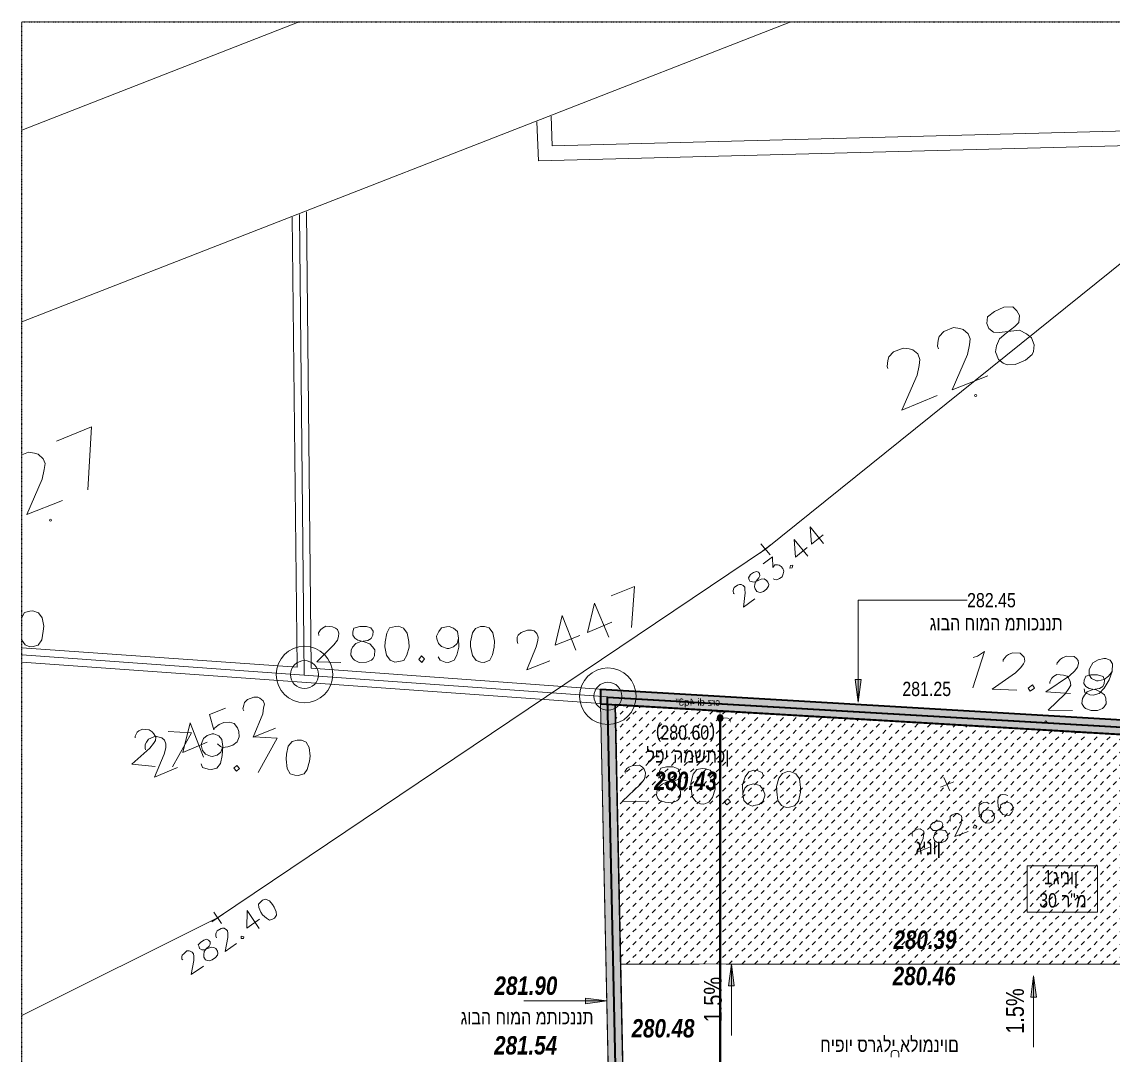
# Model space of a CAD drawing. Header units: centimetres. Extents: x 14435 to 32127, y -4289 to 2500.
# Drawn here: x 24792 to 26322, y -91 to 1358 of the extents above; entities that cross this region are included whole.
import ezdxf
from ezdxf.lldxf.tags import DXFTag

# ---------------------------------------------------------------- set-up
doc = ezdxf.new("R2010")
doc.units = ezdxf.units.CM
doc.linetypes.add('Dash', pattern=[0.6350000000000002, 0.3175000000000001, -0.3175000000000001])
for name, color, linetype, lineweight in [('A-DETL', 7, 'Continuous', 5), ('A-FLOR', 7, 'Continuous', 13), ('A-FLOR-PATT', 7, 'Continuous', 13), ('A-WALL', 7, 'Continuous', 13), ('A-WALL-PATT', 7, 'Continuous', 35), ('G-ANNO-DIMS', 7, 'Continuous', 5), ('G-ANNO-TEXT', 7, 'Continuous', 5), ('P-SANR-FIXT', 7, 'Continuous', 5), ('PDF_0', 7, 'Continuous', 5), ('PDF_FRAMEM_FRAME', 7, 'Continuous', 5)]:
    doc.layers.add(name, color=color, linetype=linetype, lineweight=lineweight)
for name, color, linetype in [('cold water', 150, 'Continuous'), ('num of plumbing', 250, 'Continuous'), ('text', 250, 'Continuous'), ('ברז גן', 5, 'Continuous')]:
    doc.layers.add(name, color=color, linetype=linetype)
for name, color, linetype, lineweight, true_color in [('PDF_0-Buildline', 4, 'Continuous', 5, 0x00ffff), ('PDF_0-GDR', 3, 'Continuous', 5, 0x00ff00), ('PDF__THUM_SHIVUK', 30, 'Continuous', 5, 0xff7f00), ('PDF_C1603_0', 3, 'Continuous', 5, 0x00ff00), ('PDF_C1609_0', 251, 'Continuous', 5, 0x656565), ('PDF_C1610_0', 251, 'Continuous', 5, 0x656565), ('PDF_C1660_0_1', 3, 'Continuous', 5, 0x00ff00), ('PDF_FRAMEM_MVIEW', 6, 'Continuous', 5, 0xff00ff), ('PDF_L-00-ktse migrash', 1, 'Continuous', 5, 0xff0000), ('PDF_M1502', 251, 'Continuous', 5, 0x656565), ('PDF_M1510', 251, 'Continuous', 5, 0x656565), ('מפת מדידה_dwg', 8, 'Continuous', 5, 0x767676)]:
    doc.layers.add(name, color=color, linetype=linetype, lineweight=lineweight, true_color=true_color)
doc.styles.add('Arial_10', font='arial.ttf', dxfattribs={"width": 0.8, "height": 20})
doc.styles.add('Arial_13', font='arial.ttf', dxfattribs={"width": 0.8, "height": 24.99999999999998})
doc.styles.add('Arial_B_I', font='arialbi.ttf', dxfattribs={"width": 0.8, "height": 25.79365079365078})
doc.styles.add('SIVAN_M', font='SIVAN_M.shx', dxfattribs={"height": 0.4})
tags = doc.linetypes.add('WATER', pattern='A,7.5,-1.155095999999999,["Water",Standard,S=1.5,R=0,X=0,Y=-0.35773],-8.414339,7.5', length=24.569435).pattern_tags.tags
tags[6] = DXFTag(74, 10)

# ---------------------------------------------------------------- blocks, each defined once
blk = doc.blocks.new('חיבור תחתון למרזב - חיבור תחתון למרזב-V165-קרקע פיתוח')
at = {"layer": 'P-SANR-FIXT'}
for p, q in [((-4.999999999992799, 5.499999999997016), (-9.999999999998593, 5.499999999997016)), ((-9.999999999998593, -5.500000000003947), (-4.999999999992799, -5.500000000003947))]:
    blk.add_line(p, q, dxfattribs=at)
blk.add_ellipse((-10.00000000000003, 0), major_axis=(0, 5.5), ratio=0.780868809443026, start_param=0, end_param=3.141592653589778, dxfattribs=at)
blk = doc.blocks.new('מפת מדידה_dwg-896485-קרקע פיתוח')
at = {"layer": 'PDF_0', "color": 253, "lineweight": 13, "true_color": 0xaaaaaa}
blk.add_line((30975.0568268233, 26934.90902751626), (30557.86317024228, 26934.90902751626), dxfattribs=at)
at = {"layer": 'PDF_0-Buildline', "color": 131, "lineweight": 13, "true_color": 0xaaffff, "flags": 128}
for points in [[(31234.87541207274, 26683.06694751626), (31216.88669207274, 26631.21710751626), (32116.32269207274, 26306.36198751626), (32170.78256464413, 26467.92627614472)], [(31256.03861207275, 26683.06694751627), (31242.28253207275, 26643.91502751627), (32103.62477207274, 26332.81598751626), (32151.8444721255, 26475.32242249363)]]:
    blk.add_lwpolyline(points, dxfattribs=at)
at = {"layer": 'PDF_0-GDR', "color": 81, "lineweight": 13, "true_color": 0xaaffaa, "flags": 128}
for points in [[(30293.75169110624, 26258.6423081795), (30643.36397207275, 26092.61366751626), (30866.63573207275, 26683.06694751626)], [(30887.79893207274, 26683.06694751627), (30661.35269207274, 26084.14838751627), (31038.05765207274, 25904.26118751626), (32143.83485207275, 25396.34438751626), (32450.85329306777, 26358.54651187181)], [(30286.35681858458, 26239.70747734027), (31021.12709207274, 25890.50510751626), (30267.71717207274, 23835.55838751626)], [(32374.51373207275, 23011.25174751626), (32997.76997207275, 25122.28094751626), (32147.00933207275, 25373.06486751627), (31040.17397207275, 25882.03982751627), (30300.52013207276, 23866.24502751626)]]:
    blk.add_lwpolyline(points, dxfattribs=at)
at = {"layer": 'PDF__THUM_SHIVUK', "color": 41, "true_color": 0xffd4aa, "flags": 128}
blk.add_lwpolyline([(31033.82501207275, 25895.26682751626), (32150.71289207275, 25382.05922751626), (33009.93881207275, 25128.62990751627), (32343.82709207275, 22871.04554751627), (31923.73757207275, 23045.64194751627), (31504.70621207275, 23223.94190751626), (31087.79117207275, 23405.94542751627), (30672.46337207275, 23591.65250751626), (30259.25189207276, 23781.59222751627)], dxfattribs=at)
at = {"layer": 'PDF_C1603_0', "color": 81, "lineweight": 13, "true_color": 0xaaffaa, "flags": 128}
for points in [[(30392.14696670398, 26510.58686751627), (30402.10349207274, 26510.58686751626), (30409.51061207274, 26506.35422751626), (30413.74325207274, 26503.17974751626), (30417.97589207274, 26494.71446751626), (30417.97589207274, 26487.30734751626), (30413.74325207274, 26479.90022751626), (30406.33613207274, 26468.26046751626), (30368.24237207275, 26430.16670751626), (30422.20853207274, 26430.16670751626)], [(30444.42989207275, 26510.58686751627), (30497.33789207275, 26511.64502751627), (30460.30229207275, 26431.22486751627)], [(31567.13765207276, 26181.49910751626), (31567.13765207276, 26184.67358751626), (31571.37029207275, 26192.08070751626), (31574.54477207275, 26196.31334751627), (31583.01005207276, 26200.54598751627), (31597.82429207275, 26200.54598751627), (31605.23141207275, 26196.31334751627), (31609.46405207275, 26193.13886751627), (31613.69669207275, 26185.73174751627), (31613.69669207275, 26177.26646751627), (31609.46405207275, 26169.85934751626), (31602.05693207275, 26158.21958751626), (31563.96317207275, 26120.12582751626), (31617.92933207276, 26121.18398751627)], [(31643.32517207275, 26181.49910751626), (31643.32517207275, 26185.73174751627), (31647.55781207276, 26193.13886751627), (31650.73229207275, 26197.37150751626), (31659.19757207275, 26201.60414751626), (31674.01181207275, 26201.60414751626), (31681.41893207276, 26197.37150751626), (31685.65157207275, 26194.19702751627), (31689.88421207275, 26185.73174751627), (31689.88421207275, 26178.32462751627), (31685.65157207275, 26170.91750751626), (31678.24445207275, 26159.27774751626), (31640.15069207275, 26121.18398751627), (31694.11685207275, 26121.18398751627)]]:
    blk.add_lwpolyline(points, dxfattribs=at)
blk.add_lwpolyline([(31735.38509207275, 26201.60414751626), (31723.74533207275, 26198.42966751626), (31719.51269207275, 26189.96438751626), (31719.51269207275, 26182.55726751627), (31723.74533207275, 26175.15014751627), (31731.15245207275, 26171.97566751626), (31747.02485207275, 26167.74302751627), (31758.66461207275, 26164.56854751627), (31766.07173207275, 26156.10326751626), (31770.30437207275, 26148.69614751627), (31770.30437207275, 26138.11454751627), (31766.07173207275, 26129.64926751626), (31762.89725207275, 26126.47478751627), (31751.25749207275, 26122.24214751627), (31735.38509207275, 26122.24214751627), (31724.80349207275, 26125.41662751627), (31720.57085207275, 26129.64926751626), (31716.33821207275, 26137.05638751627), (31716.33821207275, 26148.69614751627), (31720.57085207275, 26156.10326751626), (31727.97797207276, 26163.51038751627), (31739.61773207276, 26167.74302751627), (31754.43197207276, 26171.97566751626), (31761.83909207276, 26175.15014751627), (31766.07173207275, 26183.61542751627), (31765.01357207276, 26191.02254751627), (31761.83909207276, 26198.42966751626), (31750.19933207275, 26202.66230751627)], close=True, dxfattribs=at)
at = {"layer": 'PDF_C1603_0', "color": 253, "lineweight": 13, "true_color": 0xaaaaaa}
for centre, radius in [((30396.28361592492, 26410.59075145547), 1.587239007327298), ((31668.19193593186, 26101.60803146041), 1.587239000342378)]:
    blk.add_circle(centre, radius, dxfattribs=at)
at = {"layer": 'PDF_C1609_0', "color": 9, "lineweight": 13, "true_color": 0xcbcbcb, "flags": 128}
for points in [[(31531.16021207276, 25760.35142751627), (31537.50917207275, 25760.35142751627), (31549.14893207276, 25762.46774751627), (31515.28781207275, 25721.19950751627)], [(31568.19581207275, 25740.24638751627), (31569.25397207275, 25742.36270751627), (31575.60293207275, 25745.53718751626), (31578.77741207275, 25746.59534751627), (31585.12637207276, 25746.59534751627), (31594.64981207275, 25742.36270751627), (31596.76613207275, 25738.13006751627), (31597.82429207275, 25734.95558751626), (31596.76613207275, 25729.66478751626), (31593.59165207275, 25726.49030751627), (31588.30085207275, 25723.31582751627), (31578.77741207275, 25719.08318751626), (31539.62549207275, 25709.55974751627), (31571.37029207275, 25695.80366751627)], [(31636.97621207275, 25708.50158751626), (31638.03437207275, 25710.61790751627), (31644.38333207276, 25713.79238751626), (31647.55781207276, 25714.85054751626), (31653.90677207275, 25714.85054751626), (31663.43021207275, 25710.61790751627), (31665.54653207275, 25706.38526751626), (31666.60469207275, 25703.21078751626), (31665.54653207275, 25698.97814751626), (31662.37205207275, 25694.74550751627), (31657.08125207275, 25691.57102751626), (31647.55781207276, 25687.33838751627), (31608.40589207276, 25678.87310751626), (31640.15069207275, 25664.05886751627)], [(31705.75661207275, 25671.46598751627), (31698.34949207275, 25667.23334751626), (31690.94237207275, 25665.11702751627), (31682.47709207276, 25666.17518751626), (31680.36077207275, 25667.23334751626), (31675.06997207275, 25672.52414751626), (31674.01181207275, 25678.87310751626), (31676.12813207275, 25685.22206751627), (31678.24445207275, 25687.33838751627), (31684.59341207275, 25692.62918751626), (31693.05869207275, 25693.68734751626), (31701.52397207276, 25692.62918751626), (31703.64029207275, 25691.57102751626), (31708.93109207276, 25687.33838751627), (31709.98925207275, 25680.98942751626), (31705.75661207275, 25671.46598751627), (31697.29133207276, 25661.94254751626), (31686.70973207275, 25653.47726751627), (31677.18629207275, 25649.24462751626), (31668.72101207275, 25650.30278751627), (31664.48837207275, 25652.41910751626), (31659.19757207275, 25657.70990751626), (31660.25573207275, 25663.00070751627)]]:
    blk.add_lwpolyline(points, dxfattribs=at)
blk.add_lwpolyline([(31587.24269207276, 25692.62918751626), (31594.64981207275, 25694.74550751627), (31595.70797207275, 25689.45470751627), (31588.30085207275, 25687.33838751627)], close=True, dxfattribs=at)
at = {"layer": 'PDF_C1609_0', "color": 253, "lineweight": 13, "true_color": 0xaaaaaa}
blk.add_circle((31593.06257724211, 25639.19210943057), 1.587238364085351, dxfattribs=at)
at = {"layer": 'PDF_C1610_0', "color": 9, "lineweight": 13, "true_color": 0xcbcbcb, "flags": 128}
for points in [[(30403.16165207275, 26061.92702751626), (30403.16165207275, 26064.04334751627), (30405.27797207275, 26069.33414751627), (30408.45245207275, 26071.45046751627), (30412.68509207275, 26074.62494751627), (30423.26669207275, 26074.62494751627), (30427.49933207275, 26071.45046751627), (30430.67381207275, 26069.33414751627), (30432.79013207276, 26065.10150751627), (30432.79013207276, 26059.81070751626), (30430.67381207275, 26054.51990751626), (30425.38301207275, 26047.11278751627), (30401.04533207275, 26021.71694751626), (30435.96461207275, 26022.77510751627)], [(30475.11653207275, 26022.77510751627), (30475.11653207275, 26074.62494751627), (30450.77885207275, 26039.70566751626), (30487.81445207275, 26040.76382751626)], [(30529.08269207275, 26075.68310751627), (30504.74501207275, 26075.68310751627), (30502.62869207275, 26053.46174751627), (30504.74501207275, 26055.57806751627), (30512.15213207275, 26057.69438751626), (30519.55925207275, 26057.69438751626), (30526.96637207275, 26055.57806751627), (30532.25717207275, 26051.34542751626), (30534.37349207276, 26043.93830751627), (30534.37349207276, 26038.64750751626), (30532.25717207275, 26031.24038751627), (30526.96637207275, 26025.94958751626), (30519.55925207275, 26023.83326751626), (30512.15213207275, 26023.83326751626), (30504.74501207275, 26025.94958751626), (30502.62869207275, 26028.06590751627), (30500.51237207275, 26033.35670751627)], [(30551.30405207275, 26062.98518751626), (30551.30405207275, 26066.15966751627), (30554.47853207275, 26070.39230751627), (30556.59485207276, 26073.56678751627), (30561.88565207275, 26075.68310751627), (30571.40909207275, 26075.68310751627), (30576.69989207275, 26073.56678751627), (30578.81621207275, 26071.45046751627), (30581.99069207275, 26066.15966751627), (30581.99069207275, 26060.86886751627), (30578.81621207275, 26056.63622751626), (30574.58357207275, 26049.22910751626), (30550.24589207275, 26023.83326751626), (30584.10701207275, 26023.83326751626)], [(30943.88141207275, 26011.13534751627), (30943.88141207275, 26014.30982751627), (30945.99773207275, 26019.60062751627), (30948.11405207275, 26021.71694751626), (30953.40485207275, 26023.83326751626), (30962.92829207275, 26023.83326751626), (30968.21909207275, 26021.71694751626), (30971.39357207275, 26019.60062751627), (30973.50989207275, 26014.30982751627), (30973.50989207275, 26009.01902751627), (30971.39357207275, 26004.78638751626), (30966.10277207275, 25997.37926751626), (30941.76509207275, 25971.98342751627), (30976.68437207275, 25971.98342751627)], [(31015.83629207275, 25973.04158751627), (31015.83629207275, 26024.89142751627), (30991.49861207275, 25989.97214751627), (31028.53421207275, 25989.97214751627)], [(31065.56981207275, 25973.04158751627), (31064.51165207275, 26024.89142751627), (31040.17397207275, 25989.97214751627), (31077.20957207275, 25991.03030751627)], [(31089.90749207276, 26025.94958751626), (31124.82677207276, 26025.94958751626), (31100.48909207275, 25974.09974751627)]]:
    blk.add_lwpolyline(points, dxfattribs=at)
at = {"layer": 'PDF_C1610_0', "color": 9, "lineweight": 13, "true_color": 0xcbcbcb}
for centre, radius in [((30649.1838545931, 26079.38667009339), 39.68107002763281), ((30649.18385492448, 26079.38667043182), 19.57599292042505), ((31034.35409459303, 25896.32499009347), 39.68107002770557), ((31034.35409492401, 25896.32499043173), 19.57599292089071)]:
    blk.add_circle(centre, radius, dxfattribs=at)
at = {"layer": 'PDF_C1660_0_1', "color": 81, "lineweight": 13, "true_color": 0xaaffaa}
blk.add_line((30648.65477207276, 26078.85758751626), (30290.06507890596, 26249.20260814708), dxfattribs=at)
at = {"layer": 'PDF_C1660_0_1', "color": 81, "lineweight": 13, "true_color": 0xaaffaa, "flags": 128}
for points in [[(31033.82501207275, 25895.79590751626), (30648.65477207276, 26078.85758751626), (30877.21733207275, 26683.06694751627)], [(30259.25189207274, 23781.59222751627), (31033.82501207274, 25895.79590751626), (32150.18381207274, 25382.58830751626), (32460.29753739795, 26354.85812492618)]]:
    blk.add_lwpolyline(points, dxfattribs=at)
at = {"layer": 'PDF_FRAMEM_FRAME', "color": 253, "lineweight": 13, "true_color": 0xaaaaaa}
blk.add_line((30557.86317024228, 26934.90902751626), (30975.0568268233, 26934.90902751626), dxfattribs=at)
at = {"layer": 'PDF_FRAMEM_MVIEW', "color": 211, "lineweight": 13, "true_color": 0xffaaff}
blk.add_line((31617.19786285702, 26684.12510751626), (30459.92117463485, 26684.12510751626), dxfattribs=at)
at = {"layer": 'PDF_L-00-ktse migrash', "color": 21, "lineweight": 13, "true_color": 0xffaaaa, "flags": 128}
for points in [[(30322.74149207274, 26302.12934751626), (30315.33437207274, 26303.18750751626), (30309.12895159047, 26298.01632378104)], [(30297.57148975436, 26268.42303678977), (30299.46197207274, 26260.86110751626), (30304.75277207274, 26255.57030751626), (30308.98541207274, 26254.51214751626), (30316.39253207274, 26253.45398751627), (30323.79965207275, 26258.74478751627), (30330.14861207274, 26269.32638751626), (30333.32309207275, 26275.67534751626), (30335.43941207274, 26287.31510751627), (30333.32309207275, 26295.78038751626), (30326.97413207273, 26301.07118751626), (30322.74149207274, 26302.12934751626)], [(30687.80669207275, 26123.30030751627), (30688.86485207275, 26126.47478751627), (30693.09749207275, 26129.64926751626), (30696.27197207275, 26130.70742751627), (30701.56277207275, 26131.76558751627), (30710.02805207275, 26127.53294751627), (30713.20253207276, 26124.35846751626), (30715.31885207275, 26121.18398751627), (30715.31885207275, 26115.89318751627), (30713.20253207276, 26111.66054751627), (30710.02805207275, 26107.42790751627), (30702.62093207276, 26103.19526751626), (30671.93429207275, 26089.43918751627), (30702.62093207276, 26076.74126751627)], [(30395.75453207275, 26083.09022751627), (30396.81269207275, 26085.20654751627), (30401.04533207275, 26089.43918751627), (30404.21981207276, 26090.49734751627), (30409.51061207275, 26090.49734751627), (30417.97589207275, 26086.26470751627), (30421.15037207275, 26082.03206751627), (30422.20853207275, 26078.85758751626), (30423.26669207275, 26073.56678751627), (30421.15037207275, 26069.33414751627), (30416.91773207276, 26066.15966751627), (30409.51061207275, 26061.92702751626), (30377.76581207276, 26050.28726751627), (30407.39429207275, 26035.47302751626)], [(30442.31357207275, 26074.62494751627), (30471.94205207276, 26060.86886751627), (30429.61565207275, 26025.94958751626)], [(30868.75205207275, 26048.17094751627), (30864.51941207275, 26041.82198751626), (30858.17045207275, 26039.70566751626), (30850.76333207275, 26039.70566751626), (30848.64701207275, 26040.76382751626), (30842.29805207275, 26046.05462751627), (30840.18173207276, 26051.34542751626), (30840.18173207276, 26058.75254751627), (30841.23989207275, 26061.92702751626), (30846.53069207275, 26067.21782751626), (30851.82149207275, 26070.39230751627), (30859.22861207275, 26069.33414751627), (30862.40309207275, 26068.27598751626), (30867.69389207275, 26064.04334751627), (30870.86837207275, 26057.69438751626), (30868.75205207275, 26048.17094751627), (30864.51941207275, 26036.53118751627), (30858.17045207275, 26027.00774751627), (30851.82149207275, 26021.71694751626), (30843.35621207275, 26021.71694751626), (30839.12357207275, 26023.83326751626), (30833.83277207275, 26029.12406751627), (30832.77461207275, 26034.41486751627)], [(30505.80317207275, 26027.00774751627), (30500.51237207275, 26020.65878751627), (30494.16341207275, 26018.54246751627), (30486.75629207275, 26019.60062751627), (30484.63997207275, 26020.65878751627), (30479.34917207276, 26025.94958751626), (30477.23285207275, 26032.29854751627), (30478.29101207275, 26039.70566751626), (30479.34917207276, 26041.82198751626), (30484.63997207275, 26047.11278751627), (30490.98893207275, 26049.22910751626), (30498.39605207275, 26049.22910751626), (30500.51237207275, 26048.17094751627), (30505.80317207275, 26042.88014751626), (30507.91949207275, 26036.53118751627), (30505.80317207275, 26027.00774751627), (30500.51237207275, 26015.36798751626), (30494.16341207275, 26005.84454751627), (30486.75629207275, 26001.61190751626), (30479.34917207276, 26002.67006751626), (30475.11653207275, 26004.78638751626), (30468.76757207275, 26010.07718751627), (30468.76757207275, 26015.36798751626)], [(30551.30405207275, 26023.83326751626), (30580.93253207275, 26010.07718751627), (30538.60613207275, 25975.15790751627)], [(31017.95261207275, 25786.80542751627), (31017.95261207275, 25788.92174751627), (31022.18525207276, 25792.09622751626), (31025.35973207275, 25793.15438751626), (31030.65053207275, 25793.15438751626), (31040.17397207275, 25789.97990751626), (31043.34845207275, 25785.74726751627), (31044.40661207275, 25782.57278751627), (31044.40661207275, 25777.28198751627), (31042.29029207275, 25773.04934751627), (31039.11581207275, 25768.81670751626), (31031.70869207275, 25764.58406751627), (30999.96389207275, 25751.88614751627), (31030.65053207275, 25739.18822751627)], [(31196.78165207275, 25712.73422751626), (31196.78165207275, 25718.02502751626), (31191.49085207275, 25723.31582751627), (31187.25821207275, 25725.43214751627), (31179.85109207276, 25725.43214751627), (31172.44397207275, 25721.19950751627), (31165.03685207275, 25711.67606751626), (31160.80421207275, 25700.03630751627), (31158.68789207275, 25690.51286751627), (31161.86237207275, 25684.16390751627), (31167.15317207275, 25678.87310751626), (31169.26949207275, 25678.87310751626), (31176.67661207275, 25677.81494751626), (31183.02557207276, 25679.93126751627), (31188.31637207275, 25686.28022751627), (31189.37453207275, 25688.39654751626), (31189.37453207275, 25695.80366751627), (31187.25821207275, 25702.15262751627), (31181.96741207275, 25706.38526751626), (31179.85109207276, 25707.44342751626), (31171.38581207275, 25708.50158751626), (31166.09501207276, 25706.38526751626), (31160.80421207275, 25700.03630751627)], [(31617.92933207276, 25687.33838751627), (31618.98749207275, 25689.45470751627), (31623.22013207275, 25693.68734751626), (31626.39461207275, 25694.74550751627), (31631.68541207275, 25695.80366751627), (31640.15069207275, 25691.57102751626), (31644.38333207276, 25688.39654751626), (31645.44149207276, 25685.22206751627), (31645.44149207276, 25679.93126751627), (31644.38333207276, 25674.64046751627), (31640.15069207275, 25671.46598751627), (31632.74357207275, 25666.17518751626), (31602.05693207275, 25653.47726751627), (31633.80173207275, 25640.77934751626)]]:
    blk.add_lwpolyline(points, dxfattribs=at)
for points in [[(30746.00549207275, 26113.77686751626), (30737.54021207275, 26114.83502751626), (30734.36573207275, 26110.60238751627), (30732.24941207275, 26106.36974751626), (30733.30757207275, 26101.07894751626), (30736.48205207275, 26096.84630751627), (30743.88917207276, 26091.55550751627), (30750.23813207275, 26086.26470751627), (30752.35445207276, 26080.97390751626), (30753.41261207275, 26075.68310751627), (30750.23813207275, 26068.27598751626), (30747.06365207275, 26065.10150751627), (30743.88917207276, 26064.04334751627), (30736.48205207275, 26064.04334751627), (30726.95861207275, 26067.21782751626), (30721.66781207275, 26072.50862751626), (30720.60965207275, 26075.68310751627), (30719.55149207275, 26080.97390751626), (30722.72597207275, 26087.32286751627), (30725.90045207276, 26090.49734751627), (30732.24941207275, 26093.67182751626), (30739.65653207275, 26093.67182751626), (30749.17997207275, 26091.55550751627), (30754.47077207275, 26092.61366751626), (30758.70341207275, 26095.78814751627), (30760.81973207275, 26101.07894751626), (30759.76157207275, 26106.36974751626), (30754.47077207275, 26110.60238751627)], [(30792.56453207275, 26095.78814751627), (30784.09925207275, 26096.84630751627), (30777.75029207276, 26091.55550751627), (30771.40133207275, 26080.97390751626), (30768.22685207275, 26074.62494751627), (30766.11053207275, 26062.98518751626), (30768.22685207275, 26054.51990751626), (30773.51765207275, 26049.22910751626), (30778.80845207275, 26048.17094751627), (30786.21557207275, 26047.11278751627), (30792.56453207275, 26052.40358751626), (30799.97165207275, 26061.92702751626), (30802.08797207275, 26069.33414751627), (30804.20429207276, 26080.97390751626), (30802.08797207275, 26089.43918751627), (30796.79717207275, 26094.72998751626)], [(30806.32061207275, 26040.76382751626), (30811.61141207275, 26043.93830751627), (30813.72773207275, 26038.64750751626), (30808.43693207275, 26035.47302751626)], [(30903.67133207275, 26052.40358751626), (30896.26421207275, 26052.40358751626), (30889.91525207275, 26048.17094751627), (30882.50813207275, 26037.58934751627), (30880.39181207275, 26031.24038751627), (30878.27549207275, 26018.54246751627), (30880.39181207275, 26010.07718751627), (30885.68261207275, 26005.84454751627), (30889.91525207275, 26003.72822751626), (30898.38053207275, 26003.72822751626), (30904.72949207275, 26009.01902751627), (30911.07845207275, 26018.54246751627), (30914.25293207275, 26025.94958751626), (30916.36925207275, 26037.58934751627), (30914.25293207275, 26046.05462751627), (30908.96213207275, 26050.28726751627)], [(30606.32837207275, 25997.37926751626), (30598.92125207275, 25998.43742751627), (30591.51413207276, 25994.20478751626), (30585.16517207276, 25984.68134751626), (30581.99069207275, 25978.33238751626), (30578.81621207275, 25965.63446751626), (30579.87437207275, 25957.16918751627), (30585.16517207276, 25952.93654751626), (30589.39781207275, 25950.82022751626), (30597.86309207275, 25949.76206751627), (30604.21205207275, 25953.99470751627), (30611.61917207276, 25963.51814751626), (30614.79365207275, 25969.86710751627), (30617.96813207275, 25981.50686751627), (30616.90997207275, 25989.97214751627), (30611.61917207276, 25995.26294751627)], [(30508.97765207275, 25993.14662751627), (30514.26845207275, 25995.26294751627), (30516.38477207275, 25989.97214751627), (30511.09397207275, 25987.85582751626)], [(31075.09325207275, 25774.10750751626), (31066.62797207275, 25775.16566751627), (31063.45349207275, 25771.99118751626), (31061.33717207275, 25766.70038751627), (31061.33717207275, 25761.40958751627), (31064.51165207275, 25758.23510751626), (31072.97693207275, 25751.88614751627), (31078.26773207275, 25746.59534751627), (31080.38405207275, 25740.24638751627), (31080.38405207275, 25734.95558751626), (31078.26773207275, 25728.60662751627), (31074.03509207276, 25725.43214751627), (31070.86061207275, 25724.37398751626), (31063.45349207275, 25724.37398751626), (31054.98821207275, 25728.60662751627), (31048.63925207275, 25733.89742751627), (31047.58109207276, 25737.07190751627), (31047.58109207276, 25742.36270751627), (31050.75557207276, 25748.71166751627), (31053.93005207275, 25751.88614751627), (31060.27901207275, 25754.00246751626), (31068.74429207276, 25754.00246751626), (31078.26773207275, 25751.88614751627), (31083.55853207275, 25751.88614751627), (31087.79117207275, 25756.11878751626), (31088.84933207276, 25760.35142751627), (31088.84933207276, 25765.64222751626), (31083.55853207275, 25770.93302751626)], [(31120.59413207275, 25754.00246751626), (31113.18701207275, 25755.06062751626), (31105.77989207275, 25750.82798751626), (31098.37277207275, 25740.24638751627), (31096.25645207275, 25733.89742751627), (31093.08197207275, 25722.25766751626), (31095.19829207275, 25713.79238751626), (31100.48909207275, 25708.50158751626), (31104.72173207276, 25706.38526751626), (31112.12885207275, 25706.38526751626), (31119.53597207275, 25710.61790751627), (31126.94309207275, 25720.14134751626), (31129.05941207275, 25726.49030751627), (31132.23389207275, 25739.18822751627), (31130.11757207275, 25747.65350751627), (31124.82677207276, 25751.88614751627)], [(31230.64277207275, 25706.38526751626), (31223.23565207275, 25706.38526751626), (31215.82853207275, 25702.15262751627), (31208.42141207275, 25692.62918751626), (31206.30509207276, 25685.22206751627), (31203.13061207275, 25673.58230751627), (31205.24693207275, 25665.11702751627), (31210.53773207275, 25659.82622751626), (31214.77037207275, 25658.76806751627), (31222.17749207275, 25657.70990751626), (31229.58461207276, 25661.94254751626), (31236.99173207275, 25672.52414751626), (31239.10805207275, 25678.87310751626), (31242.28253207276, 25690.51286751627), (31240.16621207275, 25698.97814751626), (31234.87541207275, 25704.26894751626)], [(31132.23389207275, 25698.97814751626), (31138.58285207275, 25701.09446751627), (31140.69917207275, 25695.80366751627), (31134.35021207275, 25693.68734751626)], [(31676.12813207275, 25677.81494751626), (31668.72101207275, 25678.87310751626), (31664.48837207275, 25674.64046751627), (31662.37205207275, 25670.40782751627), (31663.43021207275, 25665.11702751627), (31666.60469207275, 25660.88438751626), (31675.06997207275, 25655.59358751626), (31680.36077207275, 25650.30278751627), (31683.53525207276, 25645.01198751627), (31683.53525207276, 25639.72118751626), (31681.41893207276, 25632.31406751627), (31677.18629207275, 25629.13958751626), (31674.01181207275, 25628.08142751627), (31666.60469207275, 25628.08142751627), (31658.13941207275, 25631.25590751626), (31651.79045207275, 25636.54670751626), (31650.73229207275, 25639.72118751626), (31649.67413207275, 25645.01198751627), (31652.84861207275, 25651.36094751626), (31657.08125207275, 25654.53542751626), (31662.37205207275, 25657.70990751626), (31670.83733207276, 25657.70990751626), (31680.36077207275, 25655.59358751626), (31685.65157207275, 25656.65174751626), (31688.82605207275, 25659.82622751626), (31690.94237207275, 25664.05886751627), (31690.94237207275, 25669.34966751627), (31684.59341207275, 25674.64046751627)]]:
    blk.add_lwpolyline(points, close=True, dxfattribs=at)
at = {"layer": 'PDF_M1502', "color": 9, "lineweight": 13, "true_color": 0xcbcbcb}
for p, q in [((31318.47005207275, 25998.43742751627), (31312.12109207275, 26017.48430751627)), ((31324.81901207275, 26011.13534751627), (31305.77213207275, 26005.84454751627)), ((30413.74325207276, 25796.32886751626), (30409.51061207275, 25815.37574751627)), ((30421.15037207275, 25807.96862751626), (30402.10349207275, 25803.73598751627)), ((31431.69317207275, 25618.55798751627), (31432.75133207275, 25598.45294751627)), ((31422.16973207275, 25607.97638751627), (31442.27477207275, 25607.97638751627))]:
    blk.add_line(p, q, dxfattribs=at)
at = {"layer": 'PDF_M1502', "color": 9, "lineweight": 13, "true_color": 0xcbcbcb, "flags": 128}
for points in [[(31393.59941207275, 25985.73950751626), (31385.13413207275, 26014.30982751627), (31377.72701207276, 25991.03030751627), (31397.83205207275, 25997.37926751626)], [(31367.14541207275, 25977.27422751626), (31357.62197207276, 26005.84454751627), (31350.21485207275, 25982.56502751627), (31370.31989207275, 25988.91398751626)], [(31304.71397207275, 25989.97214751627), (31320.58637207276, 25994.20478751626), (31315.29557207275, 25980.44870751627), (31319.52821207276, 25982.56502751627), (31322.70269207276, 25981.50686751627), (31324.81901207275, 25980.44870751627), (31326.93533207275, 25977.27422751626), (31327.99349207275, 25974.09974751627), (31327.99349207275, 25969.86710751627), (31325.87717207275, 25966.69262751627), (31322.70269207276, 25963.51814751626), (31318.47005207275, 25962.45998751627), (31314.23741207275, 25962.45998751627), (31312.12109207275, 25963.51814751626), (31310.00477207275, 25965.63446751626)], [(31251.80597207275, 25965.63446751626), (31250.74781207276, 25966.69262751627), (31251.80597207275, 25969.86710751627), (31252.86413207275, 25971.98342751627), (31254.98045207275, 25974.09974751627), (31260.27125207276, 25975.15790751627), (31263.44573207275, 25975.15790751627), (31265.56205207275, 25974.09974751627), (31267.67837207276, 25971.98342751627), (31268.73653207275, 25968.80894751627), (31267.67837207276, 25965.63446751626), (31266.62021207275, 25961.40182751626), (31257.09677207275, 25943.41310751627), (31276.14365207275, 25948.70390751626)], [(30460.30229207275, 25770.93302751626), (30453.95333207275, 25800.56150751627), (30444.42989207275, 25777.28198751627), (30465.59309207275, 25782.57278751627)], [(30399.98717207275, 25780.45646751627), (30399.98717207275, 25782.57278751627), (30401.04533207275, 25785.74726751627), (30402.10349207275, 25786.80542751627), (30404.21981207276, 25788.92174751627), (30410.56877207275, 25789.97990751626), (30412.68509207275, 25789.97990751626), (30414.80141207276, 25788.92174751627), (30416.91773207276, 25785.74726751627), (30417.97589207275, 25783.63094751627), (30416.91773207276, 25780.45646751627), (30414.80141207276, 25775.16566751627), (30404.21981207276, 25758.23510751626), (30423.26669207275, 25762.46774751627)], [(30344.96285207275, 25768.81670751626), (30343.90469207275, 25769.87486751626), (30344.96285207275, 25773.04934751627), (30346.02101207275, 25775.16566751627), (30349.19549207275, 25776.22382751627), (30354.48629207275, 25778.34014751627), (30357.66077207276, 25777.28198751627), (30358.71893207275, 25776.22382751627), (30360.83525207275, 25774.10750751626), (30361.89341207276, 25770.93302751626), (30360.83525207275, 25767.75854751626), (30358.71893207275, 25762.46774751627), (30348.13733207275, 25745.53718751626), (30368.24237207276, 25749.76982751627)], [(31360.79645207275, 25558.24286751627), (31360.79645207275, 25559.30102751626), (31361.85461207275, 25562.47550751626), (31362.91277207275, 25563.53366751626), (31366.08725207275, 25564.59182751626), (31371.37805207275, 25564.59182751626), (31374.55253207276, 25563.53366751626), (31375.61069207276, 25562.47550751626), (31377.72701207276, 25559.30102751626), (31377.72701207276, 25556.12654751626), (31375.61069207276, 25554.01022751627), (31373.49437207275, 25549.77758751627), (31358.68013207276, 25534.96334751626), (31378.78517207275, 25534.96334751626)], [(31417.93709207275, 25558.24286751627), (31417.93709207275, 25559.30102751626), (31418.99525207275, 25562.47550751626), (31420.05341207275, 25564.59182751626), (31423.22789207275, 25565.64998751627), (31428.51869207275, 25565.64998751627), (31431.69317207275, 25564.59182751626), (31432.75133207275, 25562.47550751626), (31434.86765207276, 25560.35918751626), (31434.86765207276, 25557.18470751627), (31432.75133207275, 25554.01022751627), (31430.63501207275, 25549.77758751627), (31415.82077207275, 25536.02150751626), (31435.92581207275, 25536.02150751626)], [(31477.19405207275, 25561.41734751626), (31475.07773207276, 25564.59182751626), (31470.84509207275, 25565.64998751627), (31467.67061207275, 25565.64998751627), (31463.43797207276, 25564.59182751626), (31461.32165207275, 25560.35918751626), (31459.20533207275, 25552.95206751627), (31459.20533207275, 25545.54494751626), (31461.32165207275, 25540.25414751626), (31464.49613207275, 25537.07966751626), (31468.72877207276, 25536.02150751626), (31469.78693207276, 25536.02150751626), (31474.01957207276, 25537.07966751626), (31477.19405207275, 25540.25414751626), (31478.25221207275, 25544.48678751626), (31478.25221207275, 25546.60310751626), (31477.19405207275, 25550.83574751626), (31474.01957207276, 25552.95206751627), (31469.78693207276, 25555.06838751627), (31467.67061207275, 25555.06838751627), (31463.43797207276, 25552.95206751627), (31461.32165207275, 25549.77758751627), (31459.20533207275, 25545.54494751626)], [(31505.76437207275, 25562.47550751626), (31503.64805207275, 25564.59182751626), (31499.41541207275, 25566.70814751627), (31496.24093207275, 25566.70814751627), (31492.00829207276, 25564.59182751626), (31489.89197207275, 25560.35918751626), (31487.77565207275, 25552.95206751627), (31487.77565207275, 25546.60310751626), (31489.89197207275, 25540.25414751626), (31493.06645207275, 25538.13782751626), (31497.29909207275, 25536.02150751626), (31498.35725207275, 25536.02150751626), (31502.58989207275, 25538.13782751626), (31505.76437207275, 25541.31230751627), (31506.82253207275, 25545.54494751626), (31506.82253207275, 25546.60310751626), (31505.76437207275, 25550.83574751626), (31502.58989207275, 25554.01022751627), (31498.35725207275, 25555.06838751627), (31496.24093207275, 25555.06838751627), (31492.00829207276, 25554.01022751627), (31489.89197207275, 25550.83574751626), (31487.77565207275, 25546.60310751626)]]:
    blk.add_lwpolyline(points, dxfattribs=at)
for points in [[(31282.49261207275, 25982.56502751627), (31278.25997207275, 25979.39054751627), (31278.25997207275, 25976.21606751627), (31278.25997207275, 25974.09974751627), (31281.43445207276, 25971.98342751627), (31283.55077207275, 25970.92526751627), (31289.89973207275, 25970.92526751627), (31294.13237207276, 25970.92526751627), (31298.36501207275, 25969.86710751627), (31300.48133207275, 25966.69262751627), (31301.53949207275, 25963.51814751626), (31301.53949207275, 25960.34366751627), (31300.48133207275, 25958.22734751626), (31296.24869207276, 25955.05286751627), (31290.95789207275, 25953.99470751627), (31286.72525207276, 25953.99470751627), (31284.60893207275, 25955.05286751627), (31282.49261207275, 25957.16918751627), (31281.43445207276, 25961.40182751626), (31281.43445207276, 25964.57630751626), (31283.55077207275, 25967.75078751627), (31286.72525207276, 25970.92526751627), (31292.01605207275, 25974.09974751627), (31294.13237207276, 25976.21606751627), (31295.19053207275, 25979.39054751627), (31294.13237207276, 25981.50686751627), (31292.01605207275, 25983.62318751626), (31287.78341207275, 25983.62318751626)], [(31337.51693207275, 25970.92526751627), (31339.63325207275, 25974.09974751627), (31342.80773207275, 25973.04158751627), (31340.69141207275, 25969.86710751627)], [(30476.17469207275, 25804.79414751627), (30471.94205207276, 25802.67782751627), (30470.88389207275, 25798.44518751627), (30470.88389207275, 25791.03806751627), (30471.94205207276, 25786.80542751627), (30475.11653207275, 25780.45646751627), (30478.29101207275, 25776.22382751627), (30482.52365207275, 25776.22382751627), (30485.69813207275, 25776.22382751627), (30489.93077207275, 25779.39830751626), (30490.98893207275, 25783.63094751627), (30490.98893207275, 25791.03806751627), (30489.93077207275, 25795.27070751626), (30487.81445207275, 25801.61966751627), (30483.58181207275, 25805.85230751626), (30479.34917207276, 25805.85230751626)], [(30376.70765207275, 25782.57278751627), (30372.47501207275, 25780.45646751627), (30372.47501207275, 25777.28198751627), (30372.47501207275, 25775.16566751627), (30374.59133207275, 25771.99118751626), (30377.76581207276, 25770.93302751626), (30384.11477207275, 25770.93302751626), (30388.34741207276, 25770.93302751626), (30391.52189207275, 25768.81670751626), (30393.63821207275, 25766.70038751627), (30394.69637207275, 25762.46774751627), (30393.63821207275, 25759.29326751627), (30392.58005207275, 25757.17694751626), (30388.34741207276, 25755.06062751626), (30383.05661207275, 25754.00246751626), (30378.82397207275, 25754.00246751626), (30376.70765207275, 25755.06062751626), (30374.59133207275, 25757.17694751626), (30373.53317207275, 25761.40958751627), (30374.59133207275, 25764.58406751627), (30376.70765207275, 25768.81670751626), (30380.94029207275, 25770.93302751626), (30386.23109207275, 25773.04934751627), (30388.34741207276, 25775.16566751627), (30389.40557207275, 25778.34014751627), (30388.34741207276, 25781.51462751626), (30386.23109207275, 25783.63094751627), (30381.99845207275, 25783.63094751627)], [(30431.73197207275, 25766.70038751627), (30432.79013207276, 25769.87486751626), (30435.96461207275, 25767.75854751626), (30434.90645207276, 25765.64222751626)], [(31394.65757207275, 25565.64998751627), (31390.42493207275, 25563.53366751626), (31388.30861207275, 25561.41734751626), (31389.36677207275, 25558.24286751627), (31390.42493207275, 25555.06838751627), (31393.59941207275, 25554.01022751627), (31398.89021207275, 25552.95206751627), (31403.12285207276, 25550.83574751626), (31406.29733207275, 25548.71942751627), (31407.35549207275, 25545.54494751626), (31407.35549207275, 25541.31230751627), (31406.29733207275, 25538.13782751626), (31405.23917207275, 25537.07966751626), (31401.00653207276, 25534.96334751626), (31394.65757207275, 25534.96334751626), (31390.42493207275, 25537.07966751626), (31389.36677207275, 25538.13782751626), (31387.25045207275, 25541.31230751627), (31387.25045207275, 25545.54494751626), (31389.36677207275, 25547.66126751627), (31391.48309207275, 25550.83574751626), (31395.71573207275, 25552.95206751627), (31402.06469207275, 25554.01022751627), (31404.18101207275, 25555.06838751627), (31406.29733207275, 25558.24286751627), (31406.29733207275, 25561.41734751626), (31404.18101207275, 25563.53366751626), (31399.94837207275, 25565.64998751627)], [(31444.39109207275, 25538.13782751626), (31447.56557207275, 25541.31230751627), (31449.68189207276, 25538.13782751626), (31447.56557207275, 25536.02150751626)]]:
    blk.add_lwpolyline(points, close=True, dxfattribs=at)
at = {"layer": 'PDF_M1510', "color": 9, "lineweight": 13, "true_color": 0xcbcbcb, "flags": 128}
blk.add_lwpolyline([(32268.69773207275, 26308.47830751627), (31315.29557207275, 26007.96086751626), (30411.62693207274, 25805.85230751625), (30106.00267861065, 25777.90436693418)], dxfattribs=at)
blk = doc.blocks.new('pituah')
at = {"layer": 'A-FLOR-PATT', "lineweight": 5, "true_color": 0x85a877}
h = blk.add_hatch(dxfattribs=at)
h.set_pattern_fill('FP_46', color=252, style=0, pattern_type=2)
h.set_pattern_definition([(45, (59213.06833001182, -9548.92622752905), (-8.979549014287967, 8.98096322785034), [6.349, -6.349])])
h.paths.add_polyline_path([(58982.51211487408, -11048.77886850531), (59254.44573344915, -11048.77886850531), (59254.44573344915, -10737.84381326599), (58345.43969673716, -10684.56998771051), (58353.15254195969, -11048.77886850531), (58492.97336260369, -11048.77886850531)], flags=0)
at = {"layer": 'A-WALL-PATT', "lineweight": 13, "true_color": 0x636466}
for points in [[(59561.97175900889, -10755.86689251715), (59561.69982807235, -10735.81663756203), (58324.98556029795, -10663.33692070371), (58325.41035392311, -10683.39613443344), (59472.05086714448, -10750.59692761757)], [(58375.57302765499, -12107.49841574842), (58345.43969673716, -10684.56998771051), (58325.41035392311, -10683.39613443344), (58355.56854351165, -12107.49841574842)]]:
    blk.add_hatch(color=251, dxfattribs=at).paths.add_polyline_path(points, flags=0)
at = {"layer": 'G-ANNO-DIMS'}
blk.add_hatch(color=256, dxfattribs=at).paths.add_polyline_path([(58334.23473898773, -11100.09312696456), (58304.23473898773, -11096.14355203694), (58304.23473898773, -11104.04270189218)], flags=0)
at = {"layer": 'G-ANNO-TEXT'}
blk.add_hatch(color=256, dxfattribs=at).paths.add_polyline_path([(58686.33486410121, -10681.21862693968), (58690.51483089961, -10649.46862693968), (58682.15489730282, -10649.46862693968)], flags=0)
at = {"linetype": 'Dash'}
for p, q in [((57514.04005125335, -9727), (61430, -9727)), ((57514.04005125335, -13314.6857941309), (57514.04005125335, -9727))]:
    blk.add_line(p, q, dxfattribs=at)
at = {"layer": 'A-DETL', "color": 176, "lineweight": 35, "true_color": 0x000080}
for p, q in [((58335.21262851756, -10673.95345420711), (59561.83579354064, -10745.84176503959)), ((58382.89290673629, -12925.46768339068), (58335.21262851756, -10673.95345420711))]:
    blk.add_line(p, q, dxfattribs=at)
at = {"layer": 'A-FLOR'}
blk.add_line((59259.44573344914, -11048.77886850531), (58353.1525419597, -11048.77886850531), dxfattribs=at)
at = {"layer": 'A-WALL', "lineweight": 35}
for p, q in [((59561.69982807235, -10735.81663756203), (58324.98556029796, -10663.33692070371)), ((58324.98556029796, -10663.33692070371), (58325.41035392311, -10683.39613443344)), ((58325.41035392311, -10683.39613443344), (59561.97175900889, -10755.86689251714))]:
    blk.add_line(p, q, dxfattribs=at)
at = {"layer": 'A-WALL'}
for p, q in [((58371.74545258611, -12871.38953228669), (58325.41035392311, -10683.39613443344)), ((58345.43969673716, -10684.56998771051), (58375.573027655, -12107.49841574841))]:
    blk.add_line(p, q, dxfattribs=at)
at = {"layer": 'G-ANNO-DIMS'}
for p, q in [((58334.23473898773, -11100.09312696456), (58217.87692727178, -11100.09312696456)), ((58334.23473898773, -11100.09312696456), (58304.23473898773, -11096.14355203694)), ((58304.23473898773, -11096.14355203694), (58304.23473898773, -11104.04270189218)), ((58304.23473898773, -11104.04270189218), (58334.23473898773, -11100.09312696456))]:
    blk.add_line(p, q, dxfattribs=at)
at = {"layer": 'G-ANNO-TEXT'}
for p, q in [((58686.33486410121, -10538.05461900767), (58783.58470724607, -10538.05461900767)), ((58686.33486410121, -10681.21862693968), (58686.33486410121, -10538.05461900767)), ((58783.58470724607, -10538.05461900767), (58839.14720724606, -10538.05461900767)), ((58690.51483089961, -10649.46862693968), (58682.15489730282, -10649.46862693968)), ((58682.15489730282, -10649.46862693968), (58686.33486410121, -10681.21862693968)), ((58686.33486410121, -10681.21862693968), (58690.51483089961, -10649.46862693968))]:
    blk.add_line(p, q, dxfattribs=at)
at = {"layer": 'G-ANNO-TEXT', "flags": 128}
blk.add_lwpolyline([(58923.34347294942, -10910.84298223668), (59022.21970906661, -10910.84298223668), (59022.21970906661, -10975.64298223668), (58923.34347294942, -10975.64298223668)], close=True, dxfattribs=at)
at = {"layer": 'P-SANR-FIXT', "rotation": 270.0000000000001}
blk.add_blockref('חיבור תחתון למרזב - חיבור תחתון למרזב-V165-קרקע פיתוח', (58738.13735100241, -11183.7788685053), dxfattribs=at)
at = {"layer": 'מפת מדידה_dwg', "color": 31, "true_color": 0xffbfaa, "rotation": 21.33280097992486}
blk.add_blockref('מפת מדידה_dwg-896485-קרקע פיתוח', (38848.26592902491, -46084.55982532314), dxfattribs=at)
at = {"layer": 'G-ANNO-DIMS', "char_height": 25.79365079365078, "width": 99.16840167364016, "attachment_point": 1, "line_spacing_factor": 0.9417779076525878, "style": 'Arial_B_I'}
for s, insert in [('280.43', (58400.32674293648, -10778.60982939611)), ('280.39', (58736.15003000133, -11001.32192188333)), ('280.46', (58734.90362093529, -11052.24640693584)), ('281.90', (58176.55675990776, -11065.7973145046)), ('281.54', (58176.16587436857, -11149.48305604535))]:
    blk.add_mtext(s, dxfattribs=dict(at, insert=insert))
at = {"layer": 'G-ANNO-TEXT', "char_height": 20, "attachment_point": 1, "style": 'Arial_10'}
for s, insert, width in [('282.45', (58839.14720724606, -10528.05461900767), 84.6582), ('גובה חומה מתוכננת', (58786.75970724606, -10560.46607734101), 211.6455000000001), ('גינון', (58766.91970724606, -10874.30403545267), 39.7637), ('\\fArial|b0|i0|c177|p34|;\\W.8;1', (58946.62680628275, -10916.63985723668), 15.39239999999999), ('גינון ', (58959.32680628275, -10916.63985723668), 47.4599), ('30 ', (58940.27680628275, -10949.05131557001), 38.48100000000001), ('\\fArial|b0|i0|c177|p34|;\\W.8;ר', (58972.02680628276, -10949.05131557001), 14.1097), ('\\fArial|b0|i0|c177|p34|;\\W.8;"', (58983.66847294942, -10949.05131557001), 9.620250000000006), ('\\fArial|b0|i0|c177|p34|;\\W.8;מ', (58991.60597294942, -10949.05131557001), 16.67509999999999), ('גובה חומה מתוכננת', (58129.03434230152, -11112.99094905592), 211.6455000000001), ('חיפוי סרגלי אלומניום', (58633.26659489023, -11151.66218638287), 217.41765)]:
    blk.add_mtext(s, dxfattribs=dict(at, insert=insert, width=width))
at = {"layer": 'G-ANNO-TEXT', "color": 1, "true_color": 0xff0000, "char_height": 20, "attachment_point": 1, "style": 'Arial_10'}
for s, insert, width in [('281.25', (58748.38470724606, -10652.517288717), 84.6582), ('(           )', (58402.77694397494, -10710.54655546919), 102.616), ('280.60', (58409.19476333591, -10713.68439893217), 84.6582), ('לפי המשתכן', (58389.61559666925, -10746.0958572655), 132.1181)]:
    blk.add_mtext(s, dxfattribs=dict(at, insert=insert, width=width))
at = {"layer": 'G-ANNO-DIMS', "char_height": 25, "width": 75.29452719665271, "attachment_point": 1, "rotation": 90, "line_spacing_factor": 0.9417779076525876, "style": 'Arial_13', "bg_fill": 3, "box_fill_scale": 1.25, "bg_fill_color": 9, "bg_fill_true_color": 13158600, "bg_fill_transparency": 0}
for insert in [(58470.10333083361, -11130.12404514397), (58893.82466082827, -11146.14374827123)]:
    blk.add_mtext('1.5%', dxfattribs=dict(at, insert=insert))
at = {"layer": 'G-ANNO-DIMS'}
for points in [[(58508.7362949871, -11048.7513254787), (58504.78672005947, -11078.7513254787), (58512.68586991472, -11078.7513254787)], [(58932.45762498175, -11064.77102860596), (58928.50805005413, -11094.77102860596), (58936.40719990937, -11094.77102860596)]]:
    blk.add_hatch(color=256, dxfattribs=at).paths.add_polyline_path(points, flags=0)
for p, q in [((58508.7362949871, -11048.7513254787), (58504.78672005947, -11078.7513254787)), ((58512.68586991472, -11078.7513254787), (58508.7362949871, -11048.7513254787)), ((58508.7362949871, -11148.7513254787), (58508.7362949871, -11048.7513254787)), ((58932.45762498175, -11064.77102860596), (58928.50805005413, -11094.77102860596)), ((58936.40719990937, -11094.77102860596), (58932.45762498175, -11064.77102860596)), ((58932.45762498175, -11164.77102860596), (58932.45762498175, -11064.77102860596)), ((58504.78672005947, -11078.7513254787), (58512.68586991472, -11078.7513254787)), ((58928.50805005413, -11094.77102860596), (58936.40719990937, -11094.77102860596))]:
    blk.add_line(p, q, dxfattribs=at)
at = {"layer": 'G-ANNO-DIMS', "insert": (58368.84940968976, -11125.61317267777), "char_height": 25.79365079365078, "width": 99.16840167364016, "attachment_point": 1, "line_spacing_factor": 0.9417779076525878, "style": 'Arial_B_I'}
blk.add_mtext('280.48', dxfattribs=at)
blk = doc.blocks.new('ברז גן')
at = {"layer": 'num of plumbing', "transparency": 33554687}
h = blk.add_hatch(color=5, dxfattribs=at)
h.dxf.hatch_style = 1
h.paths.add_polyline_path([(4863.618244525627, 4271.418554270232, 1), (4883.618244525627, 4271.418554270232, 1)])
at = {"layer": 'num of plumbing'}
blk.add_circle((4873.618244525627, 4271.418554270232), 10, dxfattribs=at)
at = {"layer": 'ברז גן', "const_width": 2}
for points in [[(4861.267831787223, 4291.417435390196), (4886.267831787223, 4291.417435390196)], [(4873.767831787223, 4281.417435390196), (4873.767831787223, 4291.417435390196)]]:
    blk.add_lwpolyline(points, dxfattribs=at)
blk.add_lwpolyline([(4863.618293390771, 4271.387292464708), (4851.618293390771, 4271.387292464708, 0.4142135623730951), (4838.618293390771, 4258.387292464707), (4838.618293390771, 4256.387292464707)], format="xyb", dxfattribs=at)

msp = doc.modelspace()

# ---------------------------------------------------------------- block references
msp.add_blockref('pituah', (-32722.20766239823, 11084.92891989214))

# ---------------------------------------------------------------- next in the draw order: linework, layer by layer
at = {"layer": 'cold water', "linetype": 'WATER', "lineweight": 15, "ltscale": 0.08, "const_width": 3.2}
msp.add_lwpolyline([(25852.92170157587, -1715.195358203657), (25852.92170157587, -1643.228212914721, 0.4142135623730951), (25822.92170157587, -1613.228212914721), (25800.74029766093, -1613.228212914721, -0.4142135623730951), (25770.74029766093, -1583.22821291472), (25770.74029766093, 381.6040650368668)], format="xyb", dxfattribs=at)

# ---------------------------------------------------------------- next in the draw order: block references
at = {"layer": 'num of plumbing', "xscale": -0.4184556890603905, "yscale": 0.4184556890603905, "zscale": 0.4184556890603905}
msp.add_blockref('ברז גן', (27810.13357839119, -1405.79532935562), dxfattribs=at)

# ---------------------------------------------------------------- next in the draw order: texts
at = {"layer": 'G-ANNO-TEXT', "char_height": 20, "attachment_point": 1, "style": 'Arial_10'}
for insert, width in [((26186.78954484784, 556.8743008844704), 7.696200000000013), ((26239.17704484783, 524.4628425511364), 4.489450000000004), ((26077.52037818117, 210.6248844394795), 4.489450000000004), ((25581.45167990329, -28.06202916377879), 4.489450000000004), ((26090.446432492, -66.73326649072078), 4.489450000000004)]:
    msp.add_mtext('\\fArial|b0|i0|c177|p34|;\\W.8; ', dxfattribs=dict(at, insert=insert, width=width))
at = {"layer": 'G-ANNO-TEXT', "color": 1, "true_color": 0xff0000, "insert": (25776.41626760436, 338.8330626266397), "char_height": 20, "width": 4.489449999999983, "attachment_point": 1, "style": 'Arial_10'}
msp.add_mtext('\\fArial|b0|i0|c177|p34|;\\W.8; ', dxfattribs=at)
at = {"layer": 'text', "color": 7, "style": 'SIVAN_M', "text_generation_flag": 2}
msp.add_text('crz di 4q3"', height=10, dxfattribs=at).set_placement((25770.74029766093, 398.9021064066637))

doc.saveas('drawing.dxf')
